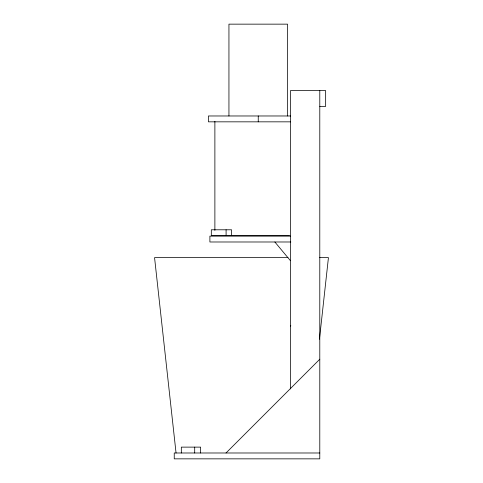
<?xml version="1.0" encoding="UTF-8"?>
<svg xmlns="http://www.w3.org/2000/svg" width="483" height="483" viewBox="0 0 483 483"><rect width="100%" height="100%" fill="white"/><g stroke="black" fill="none" stroke-linecap="round" stroke-linejoin="round"><path stroke-width="0.72" d="M319.462 339.211L328.44 257.62L319.686 257.62M290.488 326.055L290.832 325.711M226.014 452.988L319.788 359.213M319.788 106.411L325.651 106.411L325.651 90.575L290.488 90.575L290.488 388.906M290.603 115.974L208.433 115.974L208.433 121.837L290.603 121.837M289.619 235.644L211.312 235.644L211.312 229.787L231.568 229.787L231.568 235.644M290.561 236.127L209.894 236.127L209.894 241.989L290.857 241.989M287.971 257.62L154.56 257.62L176.054 452.988M319.788 452.988L174.242 452.988L174.242 458.85L319.788 458.85L319.788 90.575M274.857 241.989L290.488 260.742M287.554 115.974L287.554 24.15L228.942 24.15L228.942 115.974M258.248 115.974L258.248 121.837M226.092 229.787L226.092 235.644M214.881 121.354L214.881 230.385M200.638 452.988L200.638 447.125L181.324 447.125L181.324 452.988M194.697 447.125L194.697 452.988"/></g></svg>
